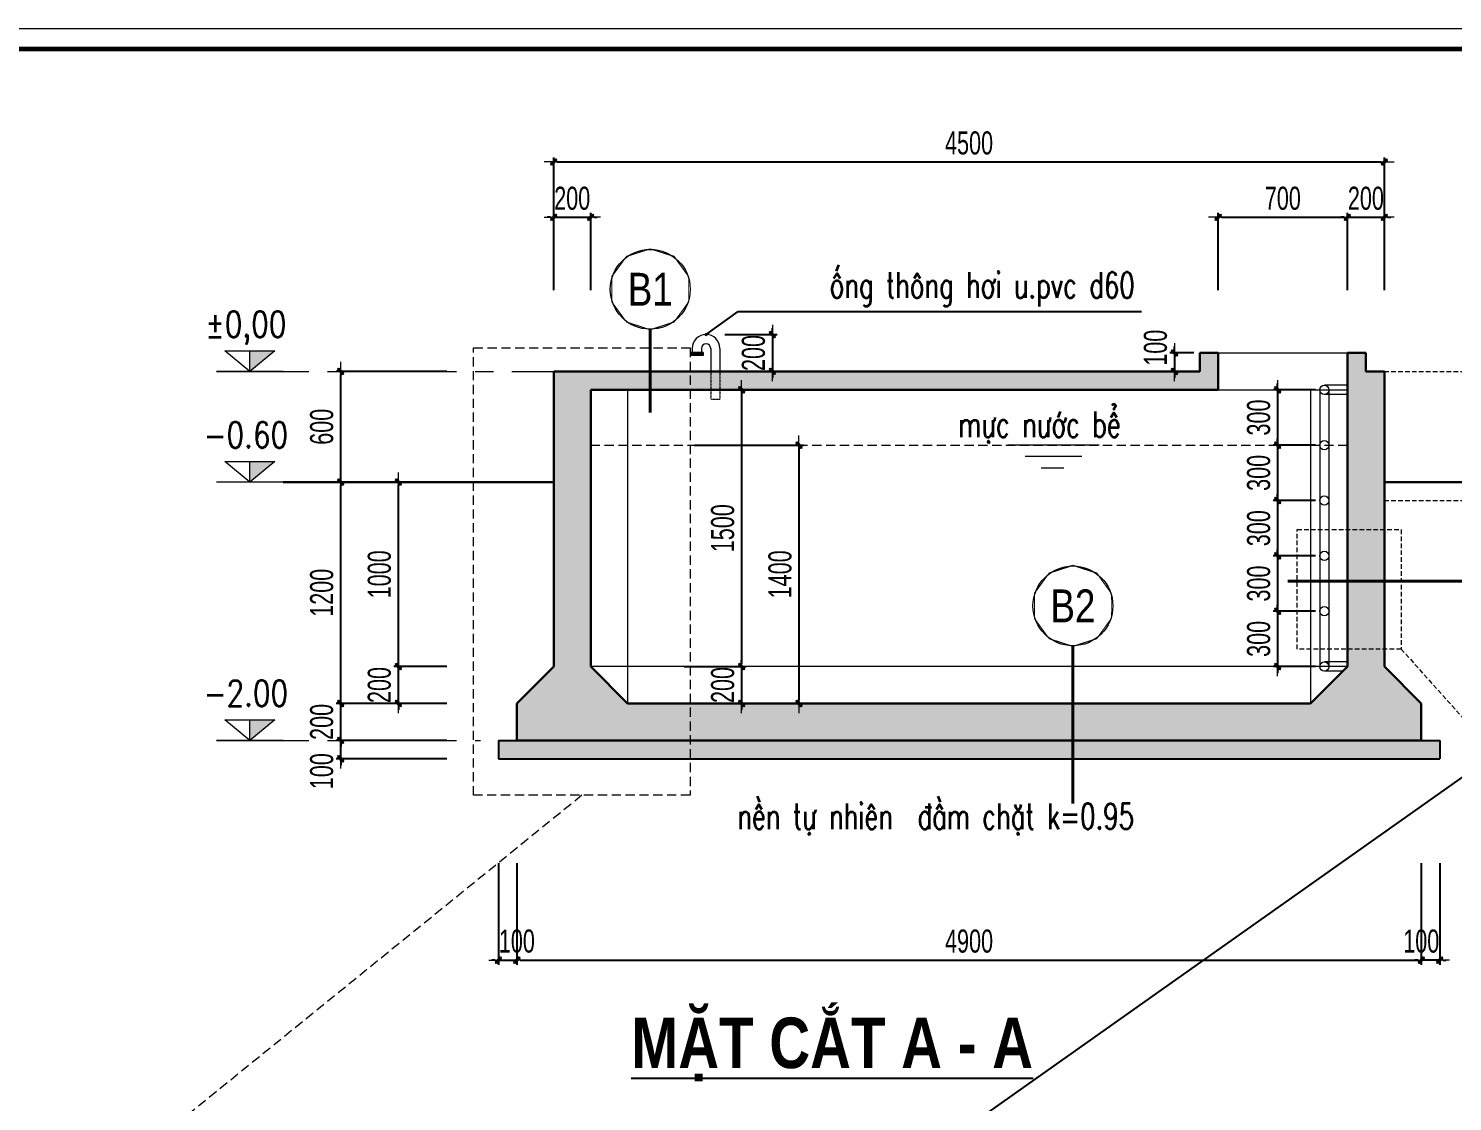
# Model space of a CAD drawing. Header units: millimetres. Extents: x -85362 to 12792, y -54701 to -36522.
# Drawn here: x -52130 to -44415, y -42339 to -36522 of the extents above; entities that cross this region are included whole.
import ezdxf
from ezdxf.enums import TextEntityAlignment as Align

# ---------------------------------------------------------------- set-up
doc = ezdxf.new("R2010")
doc.units = ezdxf.units.MM
doc.header["$MEASUREMENT"] = 0
doc.header["$PDMODE"] = 32
for name, pattern in [('CENTERX2', [4, 2.5, -0.5, 0.5, -0.5]), ('DASHDOT', [1, 0.5, -0.25, 0, -0.25]), ('DASHED', [0.75, 0.5, -0.25]), ('HIDDEN', [0.375, 0.25, -0.125])]:
    doc.linetypes.add(name, pattern=pattern)
doc.layers.get('Defpoints').update_dxf_attribs({"color": 1})
for name, color, linetype, lineweight in [('ISO', 153, 'Continuous', 13), ('Khungten_LCDI', 7, 'Continuous', 5), ('LC Dim', 8, 'Continuous', 18), ('LC Hatch', 252, 'Continuous', 9), ('LC ISO', 153, 'Continuous', 13), ('LC MANH DUT', 35, 'HIDDEN', 5), ('LC Net dam 1', 30, 'Continuous', 30), ('LC Net dam2', 6, 'Continuous', 40), ('LC Net manh', 239, 'Continuous', 5), ('LC Net thay', 7, 'Continuous', 25), ('LC Net truc', 79, 'DASHDOT', 13), ('LC Text1', 3, 'Continuous', 20), ('LC Text2', 7, 'Continuous', 25)]:
    doc.layers.add(name, color=color, linetype=linetype, lineweight=lineweight)
doc.layers.add('KCS_Plotter', color=11, linetype='Continuous', plot=False)
doc.styles.add('General text 2', font='arial.ttf')
doc.styles.add('HOATBIF', font='hoatbif.shx', dxfattribs={"width": 0.7})
doc.styles.add('Khungten', font='', dxfattribs={"width": 0.9, "height": 5000})
doc.styles.add('LC 1', font='')
doc.styles.add('LC 3', font='vnsimli.shx', dxfattribs={"width": 0.75})
doc.styles.add('LC3', font='', dxfattribs={"width": 0.8})
doc.styles.add('T1', font='Vnsimli.shx', dxfattribs={"width": 0.8})
doc.styles.add('Title', font='', dxfattribs={"width": 0.8})
doc.styles.get('Khungten').set_extended_font_data('.VnAvantH')
doc.styles.get('LC 1').set_extended_font_data('.VnAvantH', bold=True)
doc.styles.get('LC3').set_extended_font_data('.VnArialH', bold=True)
doc.styles.get('Title').set_extended_font_data('.VnBlackH')
doc.dimstyles.new('MONG', dxfattribs={"dimscale": 50, "dimtxt": 2.5, "dimasz": 0.35, "dimexe": 0.5, "dimexo": 0, "dimgap": 0.8, "dimtad": 1, "dimdec": 0, "dimzin": 0, "dimdsep": 46, "dimtxsty": 'HOATBIF', "dimblk1": 'DOT', "dimblk2": 'DOT', "dimsah": 1, "dimcen": -1, "dimdle": 1, "dimclrd": 256, "dimclre": 256, "dimclrt": 4, "dimadec": 3, "dimazin": 2, "dimtfac": 0.333333, "dimtdec": 0, "dimtix": 1, "dimtmove": 2, "dimatfit": 3, "dimldrblk": 'DOT', "dimfxl": 1, "dimtvp": 0.833333, "dimtolj": 1, "dimtzin": 0, "dimarcsym": 0})

# ---------------------------------------------------------------- blocks, each defined once
blk = doc.blocks.new('lcdi fix')
at = {"layer": 'Defpoints', "lineweight": 0}
blk.add_lwpolyline([(-1200, -14850), (-1200, 14850), (40800, 14850), (40800, -14850)], close=True, dxfattribs=at)
at = {"layer": 'Khungten_LCDI', "color": 5, "lineweight": 60}
blk.add_lwpolyline([(0, -14650), (0, 14650), (40600, 14650), (40600, -14650)], close=True, dxfattribs=at)
at = {"color": 7, "style": 'Khungten', "width": 0.8}
for tag, p in [('REVISION', (39499, -10746)), ('NGAYHT', (39546, -11609))]:
    blk.add_attdef(tag, text='', height=200, dxfattribs=at).set_placement(p, align=Align.CENTER)
at = {"layer": 'LC Text1', "style": 'Title', "width": 1.485915}
for tag, p, p2 in [('TENBANVE1', (36913, -8886), (40339, -8886)), ('TENBANVE2', (36913, -9562), (40339, -9562))]:
    blk.add_attdef(tag, text='', height=250, dxfattribs=at).set_placement(p, p2, align=Align.FIT)
at = {"layer": 'LC Text1', "style": 'Title', "width": 0.7}
blk.add_attdef('SOBANVE', text='', height=250, dxfattribs=at).set_placement((39562, -13896), align=Align.CENTER)
blk = doc.blocks.new('DOT')
at = {"layer": 'LC Dim'}
blk.add_line((-3, 0), (3, 0), dxfattribs=at)
at = {"layer": 'LC Dim', "color": 4}
blk.add_line((-1, -1), (1, 1), dxfattribs=at)
blk.add_lwpolyline([(0.5, 1), (-1, -0.5), (-0.5, -1), (1, 0.5)], close=True, dxfattribs=at)
blk = doc.blocks.new('*D100')
at = {"layer": 'Defpoints', "color": 0, "ltscale": 2, "transparency": 16777216}
for p in [(-49584, -41047), (-49484, -41047), (-49484, -41572.7)]:
    blk.add_point(p, dxfattribs=at)
at = {"layer": 'LC Dim', "lineweight": -2, "ltscale": 2, "transparency": 16777216}
for p, q in [((-49584, -41047), (-49584, -41597.7)), ((-49484, -41047), (-49484, -41597.7)), ((-49601.5, -41572.7), (-49619, -41572.7)), ((-49584, -41572.7), (-49484, -41572.7)), ((-49466.5, -41572.7), (-49449, -41572.7))]:
    blk.add_line(p, q, dxfattribs=at)
at = {"layer": 'LC Dim', "lineweight": -2, "ltscale": 2, "transparency": 16777216, "xscale": 17.5, "yscale": 17.5, "zscale": 17.5}
blk.add_blockref('DOT', (-49584, -41572.7), dxfattribs=at)
at = {"layer": 'LC Dim', "lineweight": -2, "ltscale": 2, "transparency": 16777216, "xscale": 17.5, "yscale": 17.5, "zscale": 17.5, "rotation": 180}
blk.add_blockref('DOT', (-49484, -41572.7), dxfattribs=at)
at = {"layer": 'LC Dim', "color": 4, "ltscale": 2, "transparency": 16777216, "insert": (-49484, -41470.2), "char_height": 125, "attachment_point": 5, "style": 'HOATBIF'}
blk.add_mtext('\\A1;100', dxfattribs=at)
blk = doc.blocks.new('*D93')
at = {"layer": 'Defpoints', "color": 0, "ltscale": 2, "transparency": 16777216}
for p in [(-49084, -37545.7), (-49284, -37941), (-49084, -37941)]:
    blk.add_point(p, dxfattribs=at)
at = {"layer": 'LC Dim', "lineweight": -2, "ltscale": 2, "transparency": 16777216}
for p, q in [((-49301.5, -37545.7), (-49319, -37545.7)), ((-49284, -37941), (-49284, -37520.7)), ((-49284, -37545.7), (-49084, -37545.7)), ((-49084, -37941), (-49084, -37520.7)), ((-49066.5, -37545.7), (-49049, -37545.7))]:
    blk.add_line(p, q, dxfattribs=at)
at = {"layer": 'LC Dim', "lineweight": -2, "ltscale": 2, "transparency": 16777216, "xscale": 17.5, "yscale": 17.5, "zscale": 17.5}
blk.add_blockref('DOT', (-49284, -37545.7), dxfattribs=at)
at = {"layer": 'LC Dim', "lineweight": -2, "ltscale": 2, "transparency": 16777216, "xscale": 17.5, "yscale": 17.5, "zscale": 17.5, "rotation": 180}
blk.add_blockref('DOT', (-49084, -37545.7), dxfattribs=at)
at = {"layer": 'LC Dim', "color": 4, "ltscale": 2, "transparency": 16777216, "insert": (-49184, -37443.2), "char_height": 125, "attachment_point": 5, "style": 'HOATBIF'}
blk.add_mtext('\\A1;200', dxfattribs=at)
blk = doc.blocks.new('*D94')
at = {"layer": 'Defpoints', "color": 0, "ltscale": 2, "transparency": 16777216}
for p in [(-44784, -37545.7), (-44984, -37941), (-44784, -37941)]:
    blk.add_point(p, dxfattribs=at)
at = {"layer": 'LC Dim', "lineweight": -2, "ltscale": 2, "transparency": 16777216}
for p, q in [((-45001.5, -37545.7), (-45019, -37545.7)), ((-44984, -37941), (-44984, -37520.7)), ((-44984, -37545.7), (-44784, -37545.7)), ((-44784, -37941), (-44784, -37520.7)), ((-44766.5, -37545.7), (-44749, -37545.7))]:
    blk.add_line(p, q, dxfattribs=at)
at = {"layer": 'LC Dim', "lineweight": -2, "ltscale": 2, "transparency": 16777216, "xscale": 17.5, "yscale": 17.5, "zscale": 17.5}
blk.add_blockref('DOT', (-44984, -37545.7), dxfattribs=at)
at = {"layer": 'LC Dim', "lineweight": -2, "ltscale": 2, "transparency": 16777216, "xscale": 17.5, "yscale": 17.5, "zscale": 17.5, "rotation": 180}
blk.add_blockref('DOT', (-44784, -37545.7), dxfattribs=at)
at = {"layer": 'LC Dim', "color": 4, "ltscale": 2, "transparency": 16777216, "insert": (-44884, -37443.2), "char_height": 125, "attachment_point": 5, "style": 'HOATBIF'}
blk.add_mtext('\\A1;200', dxfattribs=at)
blk = doc.blocks.new('*D95')
at = {"layer": 'Defpoints', "color": 0, "ltscale": 2, "transparency": 16777216}
for p in [(-44784, -37245.7), (-49284, -37941), (-44784, -37941)]:
    blk.add_point(p, dxfattribs=at)
at = {"layer": 'LC Dim', "lineweight": -2, "ltscale": 2, "transparency": 16777216}
for p, q in [((-49284, -37941), (-49284, -37220.7)), ((-49266.5, -37245.7), (-44801.5, -37245.7)), ((-44784, -37941), (-44784, -37220.7))]:
    blk.add_line(p, q, dxfattribs=at)
at = {"layer": 'LC Dim', "lineweight": -2, "ltscale": 2, "transparency": 16777216, "xscale": 17.5, "yscale": 17.5, "zscale": 17.5, "rotation": 180}
blk.add_blockref('DOT', (-49284, -37245.7), dxfattribs=at)
at = {"layer": 'LC Dim', "lineweight": -2, "ltscale": 2, "transparency": 16777216, "xscale": 17.5, "yscale": 17.5, "zscale": 17.5}
blk.add_blockref('DOT', (-44784, -37245.7), dxfattribs=at)
at = {"layer": 'LC Dim', "color": 4, "ltscale": 2, "transparency": 16777216, "insert": (-47034, -37143.2), "char_height": 125, "attachment_point": 5, "style": 'HOATBIF'}
blk.add_mtext('\\A1;4500', dxfattribs=at)
blk = doc.blocks.new('*D96')
at = {"layer": 'Defpoints', "color": 0, "ltscale": 2, "transparency": 16777216}
for p in [(-44584, -41047), (-44484, -41047), (-44584, -41572.7)]:
    blk.add_point(p, dxfattribs=at)
at = {"layer": 'LC Dim', "lineweight": -2, "ltscale": 2, "transparency": 16777216}
for p, q in [((-44584, -41047), (-44584, -41597.7)), ((-44484, -41047), (-44484, -41597.7)), ((-44601.5, -41572.7), (-44619, -41572.7)), ((-44484, -41572.7), (-44584, -41572.7)), ((-44466.5, -41572.7), (-44449, -41572.7))]:
    blk.add_line(p, q, dxfattribs=at)
at = {"layer": 'LC Dim', "lineweight": -2, "ltscale": 2, "transparency": 16777216, "xscale": 17.5, "yscale": 17.5, "zscale": 17.5}
blk.add_blockref('DOT', (-44584, -41572.7), dxfattribs=at)
at = {"layer": 'LC Dim', "lineweight": -2, "ltscale": 2, "transparency": 16777216, "xscale": 17.5, "yscale": 17.5, "zscale": 17.5, "rotation": 180}
blk.add_blockref('DOT', (-44484, -41572.7), dxfattribs=at)
at = {"layer": 'LC Dim', "color": 4, "ltscale": 2, "transparency": 16777216, "insert": (-44584, -41470.2), "char_height": 125, "attachment_point": 5, "style": 'HOATBIF'}
blk.add_mtext('\\A1;100', dxfattribs=at)
blk = doc.blocks.new('*D97')
at = {"layer": 'Defpoints', "color": 0, "ltscale": 2, "transparency": 16777216}
for p in [(-49484, -41047), (-44584, -41047), (-44584, -41572.7)]:
    blk.add_point(p, dxfattribs=at)
at = {"layer": 'LC Dim', "lineweight": -2, "ltscale": 2, "transparency": 16777216}
for p, q in [((-49484, -41047), (-49484, -41597.7)), ((-44584, -41047), (-44584, -41597.7)), ((-49466.5, -41572.7), (-44601.5, -41572.7))]:
    blk.add_line(p, q, dxfattribs=at)
at = {"layer": 'LC Dim', "lineweight": -2, "ltscale": 2, "transparency": 16777216, "xscale": 17.5, "yscale": 17.5, "zscale": 17.5, "rotation": 180}
blk.add_blockref('DOT', (-49484, -41572.7), dxfattribs=at)
at = {"layer": 'LC Dim', "lineweight": -2, "ltscale": 2, "transparency": 16777216, "xscale": 17.5, "yscale": 17.5, "zscale": 17.5}
blk.add_blockref('DOT', (-44584, -41572.7), dxfattribs=at)
at = {"layer": 'LC Dim', "color": 4, "ltscale": 2, "transparency": 16777216, "insert": (-47034, -41470.2), "char_height": 125, "attachment_point": 5, "style": 'HOATBIF'}
blk.add_mtext('\\A1;4900', dxfattribs=at)
blk = doc.blocks.new('TIEUDE1')
at = {"layer": 'LC Text2', "color": 7, "style": 'LC 1'}
blk.add_attdef('TIªU§Ò', text='', height=5, dxfattribs=at).set_placement((0, 0), align=Align.BOTTOM_CENTER)
blk.add_attdef('TL', text='', height=3, dxfattribs=at).set_placement((0, -2), align=Align.TOP_CENTER)
blk = doc.blocks.new('*D98')
at = {"layer": 'Defpoints', "color": 0, "ltscale": 2, "transparency": 16777216}
for p in [(-48576.6, -38481.2), (-48576.6, -39981.2), (-48266.1, -39981.2)]:
    blk.add_point(p, dxfattribs=at)
at = {"layer": 'LC Dim', "lineweight": -2, "ltscale": 2, "transparency": 16777216}
for p, q in [((-48576.6, -38481.2), (-48241.1, -38481.2)), ((-48266.1, -38498.7), (-48266.1, -39963.7)), ((-48576.6, -39981.2), (-48241.1, -39981.2))]:
    blk.add_line(p, q, dxfattribs=at)
at = {"layer": 'LC Dim', "lineweight": -2, "ltscale": 2, "transparency": 16777216, "xscale": 17.5, "yscale": 17.5, "zscale": 17.5}
for p, rotation in [((-48266.1, -38481.2), 90), ((-48266.1, -39981.2), 270)]:
    blk.add_blockref('DOT', p, dxfattribs=dict(at, rotation=rotation))
at = {"layer": 'LC Dim', "color": 4, "ltscale": 2, "transparency": 16777216, "insert": (-48368.6, -39231.2), "char_height": 125, "attachment_point": 5, "rotation": 90, "style": 'HOATBIF'}
blk.add_mtext('\\A1;1500', dxfattribs=at)
blk = doc.blocks.new('*D99')
at = {"layer": 'Defpoints', "color": 0, "ltscale": 2, "transparency": 16777216}
for p in [(-48576.6, -39981.2), (-48576.6, -40181.2), (-48266.1, -40181.2)]:
    blk.add_point(p, dxfattribs=at)
at = {"layer": 'LC Dim', "lineweight": -2, "ltscale": 2, "transparency": 16777216}
for p, q in [((-48266.1, -39963.7), (-48266.1, -39946.2)), ((-48576.6, -39981.2), (-48241.1, -39981.2)), ((-48266.1, -39981.2), (-48266.1, -40181.2)), ((-48576.6, -40181.2), (-48241.1, -40181.2)), ((-48266.1, -40198.7), (-48266.1, -40216.2))]:
    blk.add_line(p, q, dxfattribs=at)
at = {"layer": 'LC Dim', "lineweight": -2, "ltscale": 2, "transparency": 16777216, "xscale": 17.5, "yscale": 17.5, "zscale": 17.5}
for p, rotation in [((-48266.1, -39981.2), 270), ((-48266.1, -40181.2), 90)]:
    blk.add_blockref('DOT', p, dxfattribs=dict(at, rotation=rotation))
at = {"layer": 'LC Dim', "color": 4, "ltscale": 2, "transparency": 16777216, "insert": (-48368.6, -40081.2), "char_height": 125, "attachment_point": 5, "rotation": 90, "style": 'HOATBIF'}
blk.add_mtext('\\A1;200', dxfattribs=at)
blk = doc.blocks.new('Caodo1')
at = {"layer": 'LC Text1'}
blk.add_hatch(color=4, dxfattribs=at).paths.add_polyline_path([(0, 200), (0, 0), (243, 200)])
at = {"layer": 'LC Text1', "color": 4}
for p, q in [((0, 0), (0, 200)), ((324, 0), (-324, 0))]:
    blk.add_line(p, q, dxfattribs=at)
blk.add_lwpolyline([(-243, 200), (243, 200), (0, 0), (0, 0)], close=True, dxfattribs=at)
at = {"layer": 'LC Text1', "color": 4, "style": 'T1', "width": 0.8}
blk.add_attdef('%%P0,00', text='', height=250, dxfattribs=at).set_placement((-39, 460), align=Align.MIDDLE_CENTER)
blk = doc.blocks.new('*U6')
at = {"layer": 'Defpoints'}
blk.add_lwpolyline([(0, 4.25), (-2.5, 3.44), (-4.04, 1.31), (-4.04, -1.31), (-2.5, -3.44), (0, -4.25), (2.5, -3.44), (4.04, -1.31), (4.04, 1.31), (2.5, 3.44)], close=True, dxfattribs=at)
at = {"layer": 'LC Text1', "style": 'General text 2', "width": 0.8, "flags": 8}
blk.add_attdef('SYMBOL', text='', height=3.5, dxfattribs=at).set_placement((0, 0), align=Align.MIDDLE_CENTER)
blk.add_wipeout([(0, 4.25), (-2.5, 3.44), (-4.04, 1.31), (-4.04, -1.31), (-2.5, -3.44), (0, -4.25), (2.5, -3.44), (4.04, -1.31), (4.04, 1.31), (2.5, 3.44)]).dxf.layer = 'Defpoints'
at = {"layer": 'LC ISO'}
blk.add_circle((0, 0), 4.25, dxfattribs=at)
blk = doc.blocks.new('*D54')
at = {"layer": 'Defpoints', "color": 0, "ltscale": 2, "transparency": 16777216}
for p in [(-48522.2, -38781.2), (-48522.2, -40181.2), (-47955.4, -40181.2)]:
    blk.add_point(p, dxfattribs=at)
at = {"layer": 'LC Dim', "lineweight": -2, "ltscale": 2, "transparency": 16777216}
for p, q in [((-48522.2, -38781.2), (-47930.4, -38781.2)), ((-47955.4, -38798.7), (-47955.4, -40163.7)), ((-48522.2, -40181.2), (-47930.4, -40181.2))]:
    blk.add_line(p, q, dxfattribs=at)
at = {"layer": 'LC Dim', "lineweight": -2, "ltscale": 2, "transparency": 16777216, "xscale": 17.5, "yscale": 17.5, "zscale": 17.5}
for p, rotation in [((-47955.4, -38781.2), 90), ((-47955.4, -40181.2), 270)]:
    blk.add_blockref('DOT', p, dxfattribs=dict(at, rotation=rotation))
at = {"layer": 'LC Dim', "color": 4, "ltscale": 2, "transparency": 16777216, "insert": (-48057.9, -39481.2), "char_height": 125, "attachment_point": 5, "rotation": 90, "style": 'HOATBIF'}
blk.add_mtext('\\A1;1400', dxfattribs=at)
blk = doc.blocks.new('*D34')
at = {"layer": 'Defpoints', "color": 0, "ltscale": 2, "transparency": 16777216}
for p in [(-45157.1, -38481.2), (-45362.1, -38781.2), (-45157.1, -38781.2)]:
    blk.add_point(p, dxfattribs=at)
at = {"layer": 'LC Dim', "lineweight": -2, "ltscale": 2, "transparency": 16777216}
for p, q in [((-45157.1, -38481.2), (-45387.1, -38481.2)), ((-45362.1, -38463.7), (-45362.1, -38446.2)), ((-45362.1, -38481.2), (-45362.1, -38781.2)), ((-45157.1, -38781.2), (-45387.1, -38781.2)), ((-45362.1, -38798.7), (-45362.1, -38816.2))]:
    blk.add_line(p, q, dxfattribs=at)
at = {"layer": 'LC Dim', "lineweight": -2, "ltscale": 2, "transparency": 16777216, "xscale": 17.5, "yscale": 17.5, "zscale": 17.5}
for p, rotation in [((-45362.1, -38481.2), 270), ((-45362.1, -38781.2), 90)]:
    blk.add_blockref('DOT', p, dxfattribs=dict(at, rotation=rotation))
at = {"layer": 'LC Dim', "color": 4, "ltscale": 2, "transparency": 16777216, "insert": (-45464.6, -38631.2), "char_height": 125, "attachment_point": 5, "rotation": 90, "style": 'HOATBIF'}
blk.add_mtext('\\A1;300', dxfattribs=at)
blk = doc.blocks.new('*D35')
at = {"layer": 'Defpoints', "color": 0, "ltscale": 2, "transparency": 16777216}
for p in [(-45157.1, -38781.2), (-45362.1, -39081.2), (-45157.1, -39081.2)]:
    blk.add_point(p, dxfattribs=at)
at = {"layer": 'LC Dim', "lineweight": -2, "ltscale": 2, "transparency": 16777216}
for p, q in [((-45157.1, -38781.2), (-45387.1, -38781.2)), ((-45362.1, -38763.7), (-45362.1, -38746.2)), ((-45362.1, -38781.2), (-45362.1, -39081.2)), ((-45157.1, -39081.2), (-45387.1, -39081.2)), ((-45362.1, -39098.7), (-45362.1, -39116.2))]:
    blk.add_line(p, q, dxfattribs=at)
at = {"layer": 'LC Dim', "lineweight": -2, "ltscale": 2, "transparency": 16777216, "xscale": 17.5, "yscale": 17.5, "zscale": 17.5}
for p, rotation in [((-45362.1, -38781.2), 270), ((-45362.1, -39081.2), 90)]:
    blk.add_blockref('DOT', p, dxfattribs=dict(at, rotation=rotation))
at = {"layer": 'LC Dim', "color": 4, "ltscale": 2, "transparency": 16777216, "insert": (-45464.6, -38931.2), "char_height": 125, "attachment_point": 5, "rotation": 90, "style": 'HOATBIF'}
blk.add_mtext('\\A1;300', dxfattribs=at)
blk = doc.blocks.new('*D36')
at = {"layer": 'Defpoints', "color": 0, "ltscale": 2, "transparency": 16777216}
for p in [(-45157.1, -39081.2), (-45362.1, -39381.2), (-45157.1, -39381.2)]:
    blk.add_point(p, dxfattribs=at)
at = {"layer": 'LC Dim', "lineweight": -2, "ltscale": 2, "transparency": 16777216}
for p, q in [((-45157.1, -39081.2), (-45387.1, -39081.2)), ((-45362.1, -39063.7), (-45362.1, -39046.2)), ((-45362.1, -39081.2), (-45362.1, -39381.2)), ((-45157.1, -39381.2), (-45387.1, -39381.2)), ((-45362.1, -39398.7), (-45362.1, -39416.2))]:
    blk.add_line(p, q, dxfattribs=at)
at = {"layer": 'LC Dim', "lineweight": -2, "ltscale": 2, "transparency": 16777216, "xscale": 17.5, "yscale": 17.5, "zscale": 17.5}
for p, rotation in [((-45362.1, -39081.2), 270), ((-45362.1, -39381.2), 90)]:
    blk.add_blockref('DOT', p, dxfattribs=dict(at, rotation=rotation))
at = {"layer": 'LC Dim', "color": 4, "ltscale": 2, "transparency": 16777216, "insert": (-45464.6, -39231.2), "char_height": 125, "attachment_point": 5, "rotation": 90, "style": 'HOATBIF'}
blk.add_mtext('\\A1;300', dxfattribs=at)
blk = doc.blocks.new('*D33')
at = {"layer": 'Defpoints', "color": 0, "ltscale": 2, "transparency": 16777216}
for p in [(-48356.6, -38181.4), (-48356.6, -38381.2), (-48099.3, -38381.2)]:
    blk.add_point(p, dxfattribs=at)
at = {"layer": 'LC Dim', "lineweight": -2, "ltscale": 2, "transparency": 16777216}
for p, q in [((-48356.6, -38181.4), (-48074.3, -38181.4)), ((-48099.3, -38163.9), (-48099.3, -38146.4)), ((-48099.3, -38181.4), (-48099.3, -38381.2)), ((-48356.6, -38381.2), (-48074.3, -38381.2)), ((-48099.3, -38398.7), (-48099.3, -38416.2))]:
    blk.add_line(p, q, dxfattribs=at)
at = {"layer": 'LC Dim', "lineweight": -2, "ltscale": 2, "transparency": 16777216, "xscale": 17.5, "yscale": 17.5, "zscale": 17.5}
for p, rotation in [((-48099.3, -38181.4), 270), ((-48099.3, -38381.2), 90)]:
    blk.add_blockref('DOT', p, dxfattribs=dict(at, rotation=rotation))
at = {"layer": 'LC Dim', "color": 4, "ltscale": 2, "transparency": 16777216, "insert": (-48201.8, -38281.3), "char_height": 125, "attachment_point": 5, "rotation": 90, "style": 'HOATBIF'}
blk.add_mtext('\\A1;200', dxfattribs=at)
blk = doc.blocks.new('*D30')
at = {"layer": 'Defpoints', "color": 0, "ltscale": 2, "transparency": 16777216}
for p in [(-44984, -37545.7), (-45684, -37941), (-44984, -37941)]:
    blk.add_point(p, dxfattribs=at)
at = {"layer": 'LC Dim', "lineweight": -2, "ltscale": 2, "transparency": 16777216}
for p, q in [((-45684, -37941), (-45684, -37520.7)), ((-45666.5, -37545.7), (-45001.5, -37545.7)), ((-44984, -37941), (-44984, -37520.7))]:
    blk.add_line(p, q, dxfattribs=at)
at = {"layer": 'LC Dim', "lineweight": -2, "ltscale": 2, "transparency": 16777216, "xscale": 17.5, "yscale": 17.5, "zscale": 17.5, "rotation": 180}
blk.add_blockref('DOT', (-45684, -37545.7), dxfattribs=at)
at = {"layer": 'LC Dim', "lineweight": -2, "ltscale": 2, "transparency": 16777216, "xscale": 17.5, "yscale": 17.5, "zscale": 17.5}
blk.add_blockref('DOT', (-44984, -37545.7), dxfattribs=at)
at = {"layer": 'LC Dim', "color": 4, "ltscale": 2, "transparency": 16777216, "insert": (-45334, -37443.2), "char_height": 125, "attachment_point": 5, "style": 'HOATBIF'}
blk.add_mtext('\\A1;700', dxfattribs=at)
blk = doc.blocks.new('*D31')
at = {"layer": 'Defpoints', "color": 0, "ltscale": 2, "transparency": 16777216}
for p in [(-45816.2, -38281.2), (-45921.2, -38381.2), (-45816.2, -38381.2)]:
    blk.add_point(p, dxfattribs=at)
at = {"layer": 'LC Dim', "lineweight": -2, "ltscale": 2, "transparency": 16777216}
for p, q in [((-45921.2, -38263.7), (-45921.2, -38246.2)), ((-45816.2, -38281.2), (-45946.2, -38281.2)), ((-45921.2, -38281.2), (-45921.2, -38381.2)), ((-45816.2, -38381.2), (-45946.2, -38381.2)), ((-45921.2, -38398.7), (-45921.2, -38416.2))]:
    blk.add_line(p, q, dxfattribs=at)
at = {"layer": 'LC Dim', "lineweight": -2, "ltscale": 2, "transparency": 16777216, "xscale": 17.5, "yscale": 17.5, "zscale": 17.5}
for p, rotation in [((-45921.2, -38281.2), 270), ((-45921.2, -38381.2), 90)]:
    blk.add_blockref('DOT', p, dxfattribs=dict(at, rotation=rotation))
at = {"layer": 'LC Dim', "color": 4, "ltscale": 2, "transparency": 16777216, "insert": (-46023.7, -38252.7), "char_height": 125, "attachment_point": 5, "rotation": 90, "style": 'HOATBIF'}
blk.add_mtext('\\A1;100', dxfattribs=at)
blk = doc.blocks.new('*D29')
at = {"layer": 'Defpoints', "color": 0, "ltscale": 2, "transparency": 16777216}
for p in [(-50438.5, -40181.2), (-49863, -40181.2), (-49863, -40381.2)]:
    blk.add_point(p, dxfattribs=at)
at = {"layer": 'LC Dim', "lineweight": -2, "ltscale": 2, "transparency": 16777216}
for p, q in [((-49863, -40181.2), (-50463.5, -40181.2)), ((-50438.5, -40163.7), (-50438.5, -40146.2)), ((-50438.5, -40381.2), (-50438.5, -40181.2)), ((-49863, -40381.2), (-50463.5, -40381.2)), ((-50438.5, -40398.7), (-50438.5, -40416.2))]:
    blk.add_line(p, q, dxfattribs=at)
at = {"layer": 'LC Dim', "lineweight": -2, "ltscale": 2, "transparency": 16777216, "xscale": 17.5, "yscale": 17.5, "zscale": 17.5}
for p, rotation in [((-50438.5, -40181.2), 270), ((-50438.5, -40381.2), 90)]:
    blk.add_blockref('DOT', p, dxfattribs=dict(at, rotation=rotation))
at = {"layer": 'LC Dim', "color": 4, "ltscale": 2, "transparency": 16777216, "insert": (-50541, -40281.2), "char_height": 125, "attachment_point": 5, "rotation": 90, "style": 'HOATBIF'}
blk.add_mtext('\\A1;200', dxfattribs=at)
blk = doc.blocks.new('*D24')
at = {"layer": 'Defpoints', "color": 0, "ltscale": 2, "transparency": 16777216}
for p in [(-50126, -39981.2), (-49863, -39981.2), (-49863, -40181.2)]:
    blk.add_point(p, dxfattribs=at)
at = {"layer": 'LC Dim', "lineweight": -2, "ltscale": 2, "transparency": 16777216}
for p, q in [((-50126, -39963.7), (-50126, -39946.2)), ((-49863, -39981.2), (-50151, -39981.2)), ((-50126, -40181.2), (-50126, -39981.2)), ((-49863, -40181.2), (-50151, -40181.2)), ((-50126, -40198.7), (-50126, -40216.2))]:
    blk.add_line(p, q, dxfattribs=at)
at = {"layer": 'LC Dim', "lineweight": -2, "ltscale": 2, "transparency": 16777216, "xscale": 17.5, "yscale": 17.5, "zscale": 17.5}
for p, rotation in [((-50126, -39981.2), 270), ((-50126, -40181.2), 90)]:
    blk.add_blockref('DOT', p, dxfattribs=dict(at, rotation=rotation))
at = {"layer": 'LC Dim', "color": 4, "ltscale": 2, "transparency": 16777216, "insert": (-50228.5, -40081.2), "char_height": 125, "attachment_point": 5, "rotation": 90, "style": 'HOATBIF'}
blk.add_mtext('\\A1;200', dxfattribs=at)
blk = doc.blocks.new('*D25')
at = {"layer": 'Defpoints', "color": 0, "ltscale": 2, "transparency": 16777216}
for p in [(-50126, -38981.2), (-49863, -38981.2), (-49863, -39981.2)]:
    blk.add_point(p, dxfattribs=at)
at = {"layer": 'LC Dim', "lineweight": -2, "ltscale": 2, "transparency": 16777216}
for p, q in [((-49863, -38981.2), (-50151, -38981.2)), ((-50126, -39963.7), (-50126, -38998.7)), ((-49863, -39981.2), (-50151, -39981.2))]:
    blk.add_line(p, q, dxfattribs=at)
at = {"layer": 'LC Dim', "lineweight": -2, "ltscale": 2, "transparency": 16777216, "xscale": 17.5, "yscale": 17.5, "zscale": 17.5}
for p, rotation in [((-50126, -38981.2), 90), ((-50126, -39981.2), 270)]:
    blk.add_blockref('DOT', p, dxfattribs=dict(at, rotation=rotation))
at = {"layer": 'LC Dim', "color": 4, "ltscale": 2, "transparency": 16777216, "insert": (-50228.5, -39481.2), "char_height": 125, "attachment_point": 5, "rotation": 90, "style": 'HOATBIF'}
blk.add_mtext('\\A1;1000', dxfattribs=at)
blk = doc.blocks.new('*D26')
at = {"layer": 'Defpoints', "color": 0, "ltscale": 2, "transparency": 16777216}
for p in [(-50438.5, -38381.2), (-49863, -38381.2), (-49863, -38981.2)]:
    blk.add_point(p, dxfattribs=at)
at = {"layer": 'LC Dim', "lineweight": -2, "ltscale": 2, "transparency": 16777216}
for p, q in [((-49863, -38381.2), (-50463.5, -38381.2)), ((-50438.5, -38963.7), (-50438.5, -38398.7)), ((-49863, -38981.2), (-50463.5, -38981.2))]:
    blk.add_line(p, q, dxfattribs=at)
at = {"layer": 'LC Dim', "lineweight": -2, "ltscale": 2, "transparency": 16777216, "xscale": 17.5, "yscale": 17.5, "zscale": 17.5}
for p, rotation in [((-50438.5, -38381.2), 90), ((-50438.5, -38981.2), 270)]:
    blk.add_blockref('DOT', p, dxfattribs=dict(at, rotation=rotation))
at = {"layer": 'LC Dim', "color": 4, "ltscale": 2, "transparency": 16777216, "insert": (-50541, -38681.2), "char_height": 125, "attachment_point": 5, "rotation": 90, "style": 'HOATBIF'}
blk.add_mtext('\\A1;600', dxfattribs=at)
blk = doc.blocks.new('*D27')
at = {"layer": 'Defpoints', "color": 0, "ltscale": 2, "transparency": 16777216}
for p in [(-50438.5, -38981.2), (-49863, -38981.2), (-49863, -40181.2)]:
    blk.add_point(p, dxfattribs=at)
at = {"layer": 'LC Dim', "lineweight": -2, "ltscale": 2, "transparency": 16777216}
for p, q in [((-49863, -38981.2), (-50463.5, -38981.2)), ((-50438.5, -40163.7), (-50438.5, -38998.7)), ((-49863, -40181.2), (-50463.5, -40181.2))]:
    blk.add_line(p, q, dxfattribs=at)
at = {"layer": 'LC Dim', "lineweight": -2, "ltscale": 2, "transparency": 16777216, "xscale": 17.5, "yscale": 17.5, "zscale": 17.5}
for p, rotation in [((-50438.5, -38981.2), 90), ((-50438.5, -40181.2), 270)]:
    blk.add_blockref('DOT', p, dxfattribs=dict(at, rotation=rotation))
at = {"layer": 'LC Dim', "color": 4, "ltscale": 2, "transparency": 16777216, "insert": (-50541, -39581.2), "char_height": 125, "attachment_point": 5, "rotation": 90, "style": 'HOATBIF'}
blk.add_mtext('\\A1;1200', dxfattribs=at)
blk = doc.blocks.new('*D28')
at = {"layer": 'Defpoints', "color": 0, "ltscale": 2, "transparency": 16777216}
for p in [(-50438.5, -40381.2), (-49863, -40381.2), (-49863, -40481.2)]:
    blk.add_point(p, dxfattribs=at)
at = {"layer": 'LC Dim', "lineweight": -2, "ltscale": 2, "transparency": 16777216}
for p, q in [((-50438.5, -40363.7), (-50438.5, -40346.2)), ((-49863, -40381.2), (-50463.5, -40381.2)), ((-50438.5, -40481.2), (-50438.5, -40381.2)), ((-49863, -40481.2), (-50463.5, -40481.2)), ((-50438.5, -40498.7), (-50438.5, -40516.2))]:
    blk.add_line(p, q, dxfattribs=at)
at = {"layer": 'LC Dim', "lineweight": -2, "ltscale": 2, "transparency": 16777216, "xscale": 17.5, "yscale": 17.5, "zscale": 17.5}
for p, rotation in [((-50438.5, -40381.2), 270), ((-50438.5, -40481.2), 90)]:
    blk.add_blockref('DOT', p, dxfattribs=dict(at, rotation=rotation))
at = {"layer": 'LC Dim', "color": 4, "ltscale": 2, "transparency": 16777216, "insert": (-50541, -40548.4), "char_height": 125, "attachment_point": 5, "rotation": 90, "style": 'HOATBIF'}
blk.add_mtext('\\A1;100', dxfattribs=at)
blk = doc.blocks.new('*D21')
at = {"layer": 'Defpoints', "color": 0, "ltscale": 2, "transparency": 16777216}
for p in [(-45157, -39381.2), (-45362, -39681.2), (-45157, -39681.2)]:
    blk.add_point(p, dxfattribs=at)
at = {"layer": 'LC Dim', "lineweight": -2, "ltscale": 2, "transparency": 16777216}
for p, q in [((-45362, -39363.7), (-45362, -39346.2)), ((-45157, -39381.2), (-45387, -39381.2)), ((-45362, -39381.2), (-45362, -39681.2)), ((-45157, -39681.2), (-45387, -39681.2)), ((-45362, -39698.7), (-45362, -39716.2))]:
    blk.add_line(p, q, dxfattribs=at)
at = {"layer": 'LC Dim', "lineweight": -2, "ltscale": 2, "transparency": 16777216, "xscale": 17.5, "yscale": 17.5, "zscale": 17.5}
for p, rotation in [((-45362, -39381.2), 270), ((-45362, -39681.2), 90)]:
    blk.add_blockref('DOT', p, dxfattribs=dict(at, rotation=rotation))
at = {"layer": 'LC Dim', "color": 4, "ltscale": 2, "transparency": 16777216, "insert": (-45464.5, -39531.2), "char_height": 125, "attachment_point": 5, "rotation": 90, "style": 'HOATBIF'}
blk.add_mtext('\\A1;300', dxfattribs=at)
blk = doc.blocks.new('*D22')
at = {"layer": 'Defpoints', "color": 0, "ltscale": 2, "transparency": 16777216}
for p in [(-45157, -39681.2), (-45362, -39981.2), (-45157, -39981.2)]:
    blk.add_point(p, dxfattribs=at)
at = {"layer": 'LC Dim', "lineweight": -2, "ltscale": 2, "transparency": 16777216}
for p, q in [((-45362, -39663.7), (-45362, -39646.2)), ((-45157, -39681.2), (-45387, -39681.2)), ((-45362, -39681.2), (-45362, -39981.2)), ((-45157, -39981.2), (-45387, -39981.2)), ((-45362, -39998.7), (-45362, -40016.2))]:
    blk.add_line(p, q, dxfattribs=at)
at = {"layer": 'LC Dim', "lineweight": -2, "ltscale": 2, "transparency": 16777216, "xscale": 17.5, "yscale": 17.5, "zscale": 17.5}
for p, rotation in [((-45362, -39681.2), 270), ((-45362, -39981.2), 90)]:
    blk.add_blockref('DOT', p, dxfattribs=dict(at, rotation=rotation))
at = {"layer": 'LC Dim', "color": 4, "ltscale": 2, "transparency": 16777216, "insert": (-45464.5, -39831.2), "char_height": 125, "attachment_point": 5, "rotation": 90, "style": 'HOATBIF'}
blk.add_mtext('\\A1;300', dxfattribs=at)

msp = doc.modelspace()

# ---------------------------------------------------------------- hatches: boundary and pattern name
at = {"layer": 'LC Hatch', "ltscale": 2}
h = msp.add_hatch(dxfattribs=at)
h.set_pattern_fill('BTCT', color=256, scale=30)
h.set_pattern_definition([(50, (0, 0), (215.17805, -18.82564), [22.5, -247.5]), (355, (0, 0), (-41.6254, 225.65764), [18, -198]), (100.4514, (17.93, -1.57), (173.5528, 206.83186), [19.12206, -210.3426]), (46.1842, (0, 60), (320.1723, -49.6557), [33.75, -371.25]), (96.6356, (26.68, 55.86), (280.3988, 292.2354), [28.6831, -315.5139]), (351.1842, (0, 60), (280.3986, 292.2356), [27, -297]), (21, (30, 45), (179.0721, -120.78567), [22.5, -247.5]), (326, (30, 45), (72.9946, 217.545), [18, -198]), (71.4514, (44.92, 34.93), (252.0668, 96.75915), [19.12206, -210.3426]), (37.5, (0, 0), (3.64796, 99.86816), [0, -195.6, 0, -201, 0, -198.75]), (7.5, (0, 0), (78.92086, 118.32351), [0, -114.6, 0, -191.1, 0, -75.75]), (327.5, (-66.9, 0), (160.14673, -6.76646), [0, -75, 0, -234, 0, -310.5]), (317.5, (-96.9, 0), (174.95585, 30.0315), [0, -97.5, 0, -155.4, 0, -220.5]), (45, (0, 0), (-79.54951, 79.54951), []), (45, (53.03, 0), (-79.54951, 79.54951), [])])
h.paths.add_polyline_path([(-44584, -40181.2), (-44784, -39981.2), (-44784, -38381.2), (-44884, -38381.2), (-44884, -38281.2), (-44984, -38281.2), (-44984, -39981.2), (-45184, -40181.2), (-48884, -40181.2), (-49084, -39981.2), (-49084, -38481.2), (-45684, -38481.2), (-45684, -38281.2), (-45784, -38281.2), (-45784, -38381.2), (-49284, -38381.2), (-49284, -39981.2), (-49484, -40181.2), (-49484, -40381.2), (-44584, -40381.2)])
h.paths.add_polyline_path([(-48274.8, -40224.9), (-48274.8, -39937.4), (-48462.3, -39937.4), (-48462.3, -40224.9)], flags=24)
h.paths.add_polyline_path([(-48108, -38425), (-48108, -38137.5), (-48295.5, -38137.5), (-48295.5, -38425)], flags=9)
at = {"layer": 'LC Hatch', "ltscale": 10}
msp.add_hatch(color=8, dxfattribs=at).paths.add_polyline_path([(-48542, -38278.2), (-48475.1, -38278.2), (-48475.1, -38295.2), (-48542, -38295.2)])
at = {"layer": 'LC Hatch', "ltscale": 2}
h = msp.add_hatch(dxfattribs=at)
h.set_pattern_fill('AR-CONC', color=256, scale=20)
h.set_pattern_definition([(50, (-11495.28, -28463.13), (143.45204, -12.55043), [15, -165]), (355, (-11495.28, -28463.13), (-27.75027, 150.4384), [12, -132]), (100.4514, (-11483.32, -28464.17), (115.7019, 137.8879), [12.74804, -140.2284]), (46.1842, (-11495.28, -28423.13), (213.4482, -33.1038), [22.5, -247.5]), (96.6356, (-11477.49, -28425.88), (186.9325, 194.8236), [19.122, -210.3426]), (351.1842, (-11495.28, -28423.13), (186.9324, 194.8237), [18, -198]), (21, (-11475.28, -28433.13), (119.3814, -80.52378), [15, -165]), (326, (-11475.28, -28433.13), (48.66307, 145.03), [12, -132]), (71.4514, (-11465.33, -28439.84), (168.04453, 64.5061), [12.74804, -140.2284]), (37.5, (-11495.275, -28463.125), (2.43197, 66.57877), [0, -130.4, 0, -134, 0, -132.5]), (7.5, (-11495.275, -28463.125), (52.61391, 78.88234), [0, -76.4, 0, -127.4, 0, -50.5]), (327.5, (-11539.875, -28463.125), (106.76449, -4.510974), [0, -50, 0, -156, 0, -207]), (317.5, (-11559.88, -28463.125), (116.63723, 20.021), [0, -65, 0, -103.6, 0, -147])])
h.paths.add_polyline_path([(-44484, -40381.2), (-49584, -40381.2), (-49584, -40481.2), (-44484, -40481.2)])

# ---------------------------------------------------------------- linework, layer by layer
at = {"layer": 'ISO', "ltscale": 10}
for p, q in [((-48475.1, -38278.2), (-48542, -38278.2)), ((-48542, -38278.2), (-48542, -38295.2)), ((-48475.1, -38295.2), (-48542, -38295.2)), ((-48475.1, -38278.2), (-48475.1, -38295.2))]:
    msp.add_line(p, q, dxfattribs=at)
at = {"layer": 'LC Hatch'}
for p, q in [((-46329.9, -38781.2), (-46823.3, -38781.2)), ((-46422.9, -38843.1), (-46730.3, -38843.1)), ((-46520.2, -38905.1), (-46644.1, -38905.1))]:
    msp.add_line(p, q, dxfattribs=at)
at = {"layer": 'LC MANH DUT', "ltscale": 100}
for p, q in [((-44784, -38381.2), (-42467, -38381.2)), ((-44784, -39081.2), (-42795.7, -39081.2)), ((-44693.3, -39886.1), (-43267.4, -41474))]:
    msp.add_line(p, q, dxfattribs=at)
at = {"layer": 'LC MANH DUT', "ltscale": 200}
for p, q in [((-49084, -38781.2), (-44984, -38781.2)), ((-49131.6, -40679.2), (-51989.6, -42997.5))]:
    msp.add_line(p, q, dxfattribs=at)
msp.add_lwpolyline([(-49718, -38253.9), (-48545.2, -38253.9), (-48545.2, -40679.2), (-49718, -40679.2)], close=True, dxfattribs=at)
at = {"layer": 'LC MANH DUT', "ltscale": 100}
msp.add_lwpolyline([(-45256.1, -39238.8), (-44693.3, -39238.8), (-44693.3, -39886.1), (-45256.1, -39886.1)], close=True, dxfattribs=at)
at = {"layer": 'LC Net dam 1'}
for p, q in [((-45784, -38281.2), (-45784, -38381.2)), ((-45784, -38281.2), (-45684, -38281.2)), ((-45684, -38281.2), (-45684, -38481.2)), ((-44984, -38281.2), (-44984, -39981.2)), ((-44984, -38281.2), (-44884, -38281.2)), ((-44884, -38281.2), (-44884, -38381.2)), ((-49284, -38381.2), (-49284, -39981.2)), ((-49284, -38381.2), (-45784, -38381.2)), ((-44884, -38381.2), (-44784, -38381.2)), ((-44784, -38381.2), (-44784, -39981.2)), ((-49084, -38481.2), (-49084, -39981.2)), ((-49084, -38481.2), (-45684, -38481.2)), ((-49284, -38981.2), (-50750.2, -38981.2)), ((-44784, -38981.2), (-42795.7, -38981.2)), ((-49484, -40181.2), (-49284, -39981.2)), ((-48884, -40181.2), (-49084, -39981.2)), ((-45184, -40181.2), (-44984, -39981.2)), ((-44584, -40181.2), (-44784, -39981.2)), ((-49484, -40181.2), (-49484, -40381.2)), ((-48884, -40181.2), (-45184, -40181.2)), ((-44584, -40181.2), (-44584, -40381.2)), ((-49484, -40381.2), (-44584, -40381.2))]:
    msp.add_line(p, q, dxfattribs=at)
at = {"layer": 'LC Net dam2', "ltscale": 2}
msp.add_line((-45307.5, -39518.5), (-44335.5, -39518.5), dxfattribs=at)
at = {"layer": 'LC Net manh', "ltscale": 3}
for p, q in [((-48533.8, -38256.4), (-48533.8, -38278.2)), ((-48483.8, -38256.4), (-48483.8, -38276.2)), ((-48483.8, -38256.4), (-48483.8, -38278.2)), ((-48433.8, -38256.4), (-48433.8, -38381.4)), ((-48383.8, -38256.4), (-48383.8, -38381.4))]:
    msp.add_line(p, q, dxfattribs=at)
at = {"layer": 'LC Net manh'}
for p, q in [((-45684, -38281.2), (-44984, -38281.2)), ((-48884, -38481.2), (-48884, -40181.2)), ((-45684, -38481.2), (-44984, -38481.2)), ((-45184, -38481.2), (-45184, -40181.2)), ((-45134, -38481.2), (-45134, -39988.7)), ((-44984, -38456.2), (-45107.5, -38456.2)), ((-45084, -38481.1), (-45084, -39988.6)), ((-44984, -38506.2), (-45107.5, -38506.2)), ((-44984, -39956.2), (-45107.5, -39956.2)), ((-44984, -39981.2), (-49084, -39981.2)), ((-45009, -40006.2), (-45107.5, -40006.2))]:
    msp.add_line(p, q, dxfattribs=at)
at = {"layer": 'LC Net manh', "linetype": 'DASHED', "ltscale": 0.3}
for p, q in [((-48433.8, -38381.4), (-48433.8, -38531.4)), ((-48383.8, -38381.4), (-48383.8, -38531.4)), ((-48433.8, -38531.4), (-48383.8, -38531.4))]:
    msp.add_line(p, q, dxfattribs=at)
at = {"layer": 'LC Net manh'}
for centre in [(-45109, -38481.2), (-45109, -38781.2), (-45109, -39081.2), (-45109, -39381.2), (-45108.8, -39681.2), (-45109, -39981.2), (-45109, -39981.2)]:
    msp.add_circle(centre, 25, dxfattribs=at)
at = {"layer": 'LC Net manh', "ltscale": 3}
msp.add_arc((-48458.8, -38256.4), 25, 0, 180, dxfattribs=at)
at = {"layer": 'LC Net thay'}
for p, q in [((-49584, -40381.2), (-49584, -40481.2)), ((-49584, -40381.2), (-44484, -40381.2)), ((-44484, -40381.2), (-44484, -40481.2)), ((-49584, -40481.2), (-44484, -40481.2))]:
    msp.add_line(p, q, dxfattribs=at)
at = {"layer": 'LC Net truc', "linetype": 'CENTERX2', "ltscale": 200}
for p, q in [((-51110.4, -38381.2), (-49160.7, -38381.2)), ((-51110.4, -40381.2), (-49680.5, -40381.2))]:
    msp.add_line(p, q, dxfattribs=at)

# ---------------------------------------------------------------- block references
at = {"layer": 'LC Net thay', "xscale": 0.5564333287421314, "yscale": 0.5564333287421314, "zscale": 0.5564333287421314}
msp.add_blockref('lcdi fix', (-61324.5, -44785), dxfattribs=at)
at = {"layer": 'LC Text1'}
ref = msp.add_blockref('Caodo1', (-50930.3, -38381.2), dxfattribs=dict(at, xscale=0.5564333143095604, yscale=0.5564333143095604, zscale=0.5564333143095604))
ref.add_attrib('%%P0,00', '%%p0,00', dxfattribs={"layer": 'LC Text2', "color": 4, "height": 139.11, "style": 'T1', "width": 0.8}).set_placement((-50952, -38125.5), align=Align.MIDDLE_CENTER)
ref = msp.add_blockref('Caodo1', (-50930.3, -38981.2), dxfattribs=dict(at, xscale=0.5564333143095604, yscale=0.5564333143095604, zscale=0.5564333143095604))
ref.add_attrib('%%P0,00', '-0.60', dxfattribs={"layer": 'LC Text2', "color": 4, "height": 139.11, "style": 'T1', "width": 0.8}).set_placement((-50952, -38725.5), align=Align.MIDDLE_CENTER)
ref = msp.add_blockref('Caodo1', (-50930.3, -40381.2), dxfattribs=dict(at, xscale=0.5564333143095604, yscale=0.5564333143095604, zscale=0.5564333143095604))
ref.add_attrib('%%P0,00', '-2.00', dxfattribs={"layer": 'LC Text2', "color": 4, "height": 139.11, "style": 'T1', "width": 0.8}).set_placement((-50952, -40125.5), align=Align.MIDDLE_CENTER)
at = {"layer": 'LC Text2'}
ref = msp.add_blockref('TIEUDE1', (-47776, -42240.2), dxfattribs=dict(at, xscale=55.64333143106359, yscale=55.64333143106359, zscale=55.64333143106359))
ref.add_attrib('TIªU§Ò', '%%UMÆT C¾T A - A', dxfattribs={"color": 7, "height": 274.011, "style": 'LC3', "width": 0.8}).set_placement((-47776, -42240.2), align=Align.BOTTOM_CENTER)

# ---------------------------------------------------------------- texts
at = {"layer": 'LC Text1', "color": 3, "style": 'LC 3', "width": 0.7}
msp.add_text('èng th«ng h¬i u.pvc d60', height=139.123, dxfattribs=at).set_placement((-46136.3, -37982.7), align=Align.RIGHT)
for s, p in [('mùc n\xadíc bÓ', (-47092.9, -38737.8, 0)), ('nÒn tù nhiªn  ®Çm chÆt k=0.95', (-48289.7, -40862.2))]:
    msp.add_text(s, height=139.123, dxfattribs=at).set_placement(p)

# ---------------------------------------------------------------- dimensions: what is measured, and where the dimension line sits
at = {"layer": 'LC Dim', "ltscale": 2}
for base, p1, p2, picture, middle in [((-44784, -37245.7), (-49284, -37941), (-44784, -37941), '*D95', (-47034, -37143.2)), ((-49084, -37545.7), (-49284, -37941), (-49084, -37941), '*D93', (-49184, -37443.2)), ((-44984, -37545.7), (-45684, -37941), (-44984, -37941), '*D30', (-45334, -37443.2)), ((-44784, -37545.7), (-44984, -37941), (-44784, -37941), '*D94', (-44884, -37443.2)), ((-44584, -41572.7), (-49484, -41047), (-44584, -41047), '*D97', (-47034, -41470.2))]:
    dim = msp.add_linear_dim(base=base, p1=p1, p2=p2, dimstyle='MONG', dxfattribs=at)
    dim.commit()
    dim.dimension.update_dxf_attribs({"geometry": picture, "text_midpoint": middle})
for base, p1, p2, angle, picture, middle in [((-45921.2, -38381.2), (-45816.2, -38281.2), (-45816.2, -38381.2), 90, '*D31', (-46023.7, -38252.7)), ((-50438.5, -40381.2), (-49863, -40481.2), (-49863, -40381.2), 90, '*D28', (-50541, -40548.4)), ((-44584, -41572.7), (-44484, -41047), (-44584, -41047), 180, '*D96', (-44584, -41470.2))]:
    dim = msp.add_linear_dim(base=base, p1=p1, p2=p2, angle=angle, dimstyle='MONG', dxfattribs=at)
    dim.commit()
    dim.dimension.update_dxf_attribs({"geometry": picture, "text_midpoint": middle, "dimtype": 160})
for base, p1, p2, picture, middle in [((-48099.3, -38381.2), (-48356.6, -38181.4), (-48356.6, -38381.2), '*D33', (-48201.8, -38281.3)), ((-50438.5, -38381.2), (-49863, -38981.2), (-49863, -38381.2), '*D26', (-50541, -38681.2)), ((-48266.1, -39981.2), (-48576.6, -38481.2), (-48576.6, -39981.2), '*D98', (-48368.6, -39231.2)), ((-45362.1, -38781.2), (-45157.1, -38481.2), (-45157.1, -38781.2), '*D34', (-45464.6, -38631.2)), ((-47955.4, -40181.2), (-48522.2, -38781.2), (-48522.2, -40181.2), '*D54', (-48057.9, -39481.2)), ((-45362.1, -39081.2), (-45157.1, -38781.2), (-45157.1, -39081.2), '*D35', (-45464.6, -38931.2)), ((-50438.5, -38981.2), (-49863, -40181.2), (-49863, -38981.2), '*D27', (-50541, -39581.2)), ((-50126, -38981.2), (-49863, -39981.2), (-49863, -38981.2), '*D25', (-50228.5, -39481.2)), ((-45362.1, -39381.2), (-45157.1, -39081.2), (-45157.1, -39381.2), '*D36', (-45464.6, -39231.2)), ((-45362, -39681.2), (-45157, -39381.2), (-45157, -39681.2), '*D21', (-45464.5, -39531.2)), ((-45362, -39981.2), (-45157, -39681.2), (-45157, -39981.2), '*D22', (-45464.5, -39831.2)), ((-50126, -39981.2), (-49863, -40181.2), (-49863, -39981.2), '*D24', (-50228.5, -40081.2)), ((-48266.1, -40181.2), (-48576.6, -39981.2), (-48576.6, -40181.2), '*D99', (-48368.6, -40081.2)), ((-50438.5, -40181.2), (-49863, -40381.2), (-49863, -40181.2), '*D29', (-50541, -40281.2))]:
    dim = msp.add_linear_dim(base=base, p1=p1, p2=p2, angle=90, dimstyle='MONG', dxfattribs=at)
    dim.commit()
    dim.dimension.update_dxf_attribs({"geometry": picture, "text_midpoint": middle})
dim = msp.add_linear_dim(base=(-49484, -41572.7), p1=(-49584, -41047), p2=(-49484, -41047), dimstyle='MONG', dxfattribs=at)
dim.commit()
dim.dimension.update_dxf_attribs({"geometry": '*D100', "text_midpoint": (-49484, -41470.2), "dimtype": 160})

# ---------------------------------------------------------------- leaders
msp.add_leader([(-48458.8, -38181.4), (-48284.1, -38057), (-46100, -38057)], dimstyle='MONG', dxfattribs=at)

# ---------------------------------------------------------------- next in the draw order: block references
at = {"layer": 'LC Net manh'}
ref = msp.add_blockref('*U6', (-48761.3, -37935.8), dxfattribs=dict(at, xscale=50.90382884788228, yscale=50.90382884788228, zscale=50.90382884788228))
ref.add_attrib('SYMBOL', 'B1', dxfattribs={"layer": 'LC Text1', "height": 178.16, "style": 'General text 2', "width": 0.8}).set_placement((-48761.3, -37935.8), align=Align.MIDDLE_CENTER)
ref = msp.add_blockref('*U6', (-46471.3, -39652.3), dxfattribs=dict(at, xscale=50.90382884788228, yscale=50.90382884788228, zscale=50.90382884788228))
ref.add_attrib('SYMBOL', 'B2', dxfattribs={"layer": 'LC Text1', "height": 178.16, "style": 'General text 2', "width": 0.8}).set_placement((-46471.3, -39652.3), align=Align.MIDDLE_CENTER)

# ---------------------------------------------------------------- next in the draw order: linework, layer by layer
at = {"layer": 'KCS_Plotter', "ltscale": 2}
msp.add_line((-61992.2, -53048), (-38622, -36522), dxfattribs=at)
at = {"layer": 'LC Net dam2', "ltscale": 2}
for p, q in [((-48761.3, -38152.1), (-48761.3, -38603.5)), ((-46471.3, -39868.6), (-46471.3, -40723.2))]:
    msp.add_line(p, q, dxfattribs=at)
at = {"layer": 'LC Net manh', "ltscale": 3}
msp.add_arc((-48458.8, -38256.4), 75, 0, 180, dxfattribs=at)

doc.saveas('drawing.dxf')
